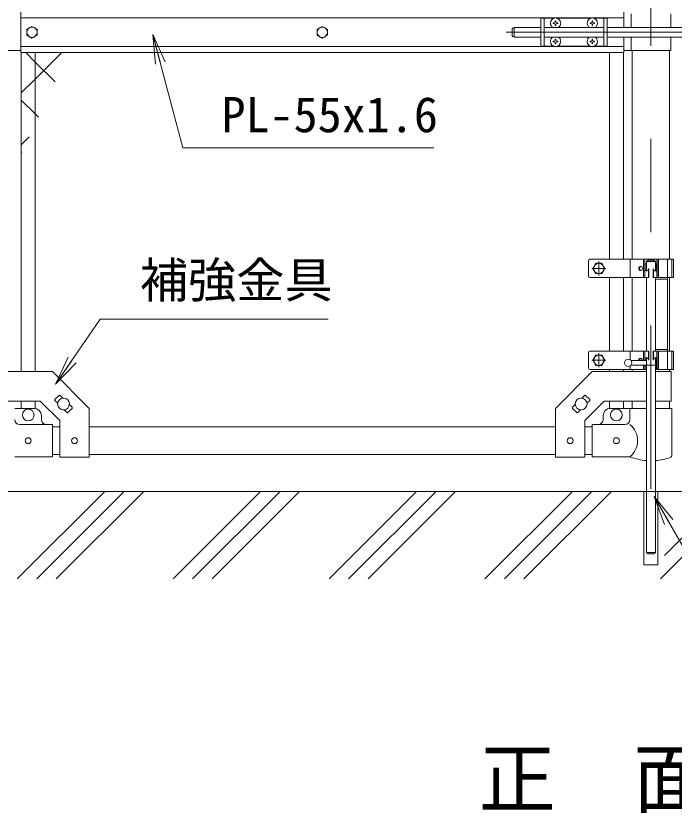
# Model space of a CAD drawing. Units: millimetres, scale not verified. Extents: x -4200 to 4200, y -2970 to 2970.
# Drawn here: x 348 to 1243, y -476 to 609 of the extents above; entities that cross this region are included whole.
import ezdxf
from ezdxf.enums import TextEntityAlignment as Align

# ---------------------------------------------------------------- set-up
doc = ezdxf.new("R2010")
doc.units = ezdxf.units.MM
doc.header["$LTSCALE"] = 20
doc.linetypes.add('USER1', pattern=[50.8, 31.75, -6.35, 6.35, -6.35])
doc.linetypes.add('USER3', pattern=[0.375, 0.25, -0.125])
doc.layers.add('0-0_D-TTL-TXT', color=7, linetype='Continuous')
for name, color, linetype, lineweight in [('0-1_D-BMK', 2, 'USER1', 13), ('0-2_D-STR1', 1, 'Continuous', 18), ('0-3_D-STR3', 3, 'Continuous', 13), ('0-5_0', 3, 'Continuous', 18), ('0-6_D-STR-TXT', 7, 'Continuous', 9), ('0-7_D-STR2', 7, 'Continuous', 9), ('0-9_D-BGD', 7, 'Continuous', 9)]:
    doc.layers.add(name, color=color, linetype=linetype, lineweight=lineweight)
doc.styles.add('ＭＳ ゴシック', font='')
doc.styles.get('ＭＳ ゴシック').set_extended_font_data('MS Gothic')

# ---------------------------------------------------------------- blocks, each defined once
blk = doc.blocks.new('_Open')
at = {"layer": '0-5_0', "color": 7, "lineweight": 9}
blk.add_line((-20, 3.33), (0, 0), dxfattribs=at)
blk.add_lwpolyline([(-20, -3.33), (0, 0), (-20, 0)], dxfattribs=at)

msp = doc.modelspace()

# ---------------------------------------------------------------- linework, layer by layer
at = {"layer": '0-1_D-BMK'}
for p, q in [((1211.91, 1203.33), (1211.91, -35.07)), ((1014.84, 586.59), (1639.29, 586.59)), ((1140.91, 274.59), (1140.91, 255.59)), ((1150.41, 265.09), (1131.41, 265.09)), ((1140.91, 149.59), (1140.91, 130.59)), ((1150.41, 140.09), (1131.41, 140.09))]:
    msp.add_line(p, q, dxfattribs=at)
at = {"layer": '0-2_D-STR1'}
for p, q in [((1186.51, 561.59), (1186.51, 277.59)), ((1237.31, 561.59), (1237.31, 277.59)), ((1186.51, 252.59), (1186.51, 152.59)), ((1237.31, 252.59), (1237.31, 152.59)), ((1186.51, 127.59), (1186.51, 124.64)), ((1237.31, 127.59), (1237.31, 124.64)), ((1186.51, 84.64), (1186.51, 74.59)), ((1237.31, 84.64), (1237.31, 74.59)), ((397.71, 49.59), (407.71, 49.59)), ((447.71, 49.59), (1081.91, 49.59)), ((1121.91, 49.59), (1131.91, 49.59)), ((397.71, 11.59), (407.71, 11.59)), ((447.71, 11.59), (1081.91, 11.59)), ((1121.91, 11.59), (1131.91, 11.59))]:
    msp.add_line(p, q, dxfattribs=at)
at = {"layer": '0-3_D-STR3'}
for p, q in [((354.81, 559.09), (354.81, 614.09)), ((1174.81, 593.09), (1174.81, 614.09)), ((1184.91, 611.59), (1184.91, 593.09)), ((1238.91, 611.59), (1238.91, 593.09)), ((1174.81, 606.09), (354.81, 606.09)), ((1062.16, 605.59), (1062.16, 567.59)), ((1079.56, 605.59), (1062.16, 605.59)), ((1066.66, 605.59), (1066.66, 567.59)), ((1079.01, 598.7), (1079.01, 599.09)), ((1080.31, 598.68), (1079.01, 598.7)), ((1081.77, 602.24), (1081.74, 600.95)), ((1081.77, 595.94), (1081.74, 597.24)), ((1082.56, 602.24), (1081.77, 602.24)), ((1082.56, 602.24), (1082.58, 600.95)), ((1082.56, 595.94), (1082.58, 597.24)), ((1084.01, 599.51), (1085.31, 599.49)), ((1129.56, 605.59), (1084.76, 605.59)), ((1085.31, 599.49), (1085.31, 599.09)), ((1130.31, 599.51), (1129.01, 599.49)), ((1129.01, 599.49), (1129.01, 599.09)), ((1131.77, 602.24), (1131.74, 600.95)), ((1131.77, 595.94), (1131.74, 597.24)), ((1132.56, 602.24), (1131.77, 602.24)), ((1132.56, 602.24), (1132.58, 600.95)), ((1132.56, 595.94), (1132.58, 597.24)), ((1134.01, 598.68), (1135.31, 598.7)), ((1152.16, 605.59), (1134.76, 605.59)), ((1135.31, 598.7), (1135.31, 599.09)), ((1147.66, 605.59), (1147.66, 567.59)), ((1152.16, 605.59), (1152.16, 567.59)), ((1022.96, 590.09), (1022.96, 583.09)), ((1037.41, 593.09), (1025.96, 593.09)), ((1025.96, 593.09), (1025.96, 580.09)), ((1037.26, 593.09), (1062.16, 593.09)), ((1066.66, 593.09), (1147.66, 593.09)), ((1082.56, 595.94), (1081.77, 595.94)), ((1132.56, 595.94), (1131.77, 595.94)), ((1152.16, 593.09), (1332.96, 593.09)), ((1037.41, 580.09), (1025.96, 580.09)), ((1037.26, 580.09), (1062.16, 580.09)), ((1066.66, 580.09), (1147.66, 580.09)), ((1081.77, 577.24), (1081.74, 575.95)), ((1082.56, 577.24), (1081.77, 577.24)), ((1082.56, 577.24), (1082.58, 575.95)), ((1131.77, 577.24), (1131.74, 575.95)), ((1132.56, 577.24), (1131.77, 577.24)), ((1132.56, 577.24), (1132.58, 575.95)), ((1152.16, 580.09), (1332.96, 580.09)), ((1174.81, 559.09), (1174.81, 580.09)), ((1184.91, 580.09), (1184.91, 561.59)), ((1238.91, 580.09), (1238.91, 561.59)), ((1174.81, 567.09), (354.81, 567.09)), ((1079.56, 567.59), (1062.16, 567.59)), ((1079.01, 573.7), (1079.01, 574.09)), ((1080.31, 573.68), (1079.01, 573.7)), ((1081.77, 570.94), (1081.74, 572.24)), ((1082.56, 570.94), (1081.77, 570.94)), ((1082.56, 570.94), (1082.58, 572.24)), ((1084.01, 574.51), (1085.31, 574.49)), ((1084.01, 573.68), (1085.31, 573.7)), ((1129.56, 567.59), (1084.76, 567.59)), ((1085.31, 574.49), (1085.31, 574.09)), ((1085.31, 573.7), (1085.31, 574.09)), ((1130.31, 574.51), (1129.01, 574.49)), ((1129.01, 574.49), (1129.01, 574.09)), ((1131.77, 570.94), (1131.74, 572.24)), ((1132.56, 570.94), (1131.77, 570.94)), ((1132.56, 570.94), (1132.58, 572.24)), ((1134.01, 574.51), (1135.31, 574.49)), ((1134.01, 573.68), (1135.31, 573.7)), ((1152.16, 567.59), (1134.76, 567.59)), ((1135.31, 574.49), (1135.31, 574.09)), ((1135.31, 573.7), (1135.31, 574.09)), ((290.71, 561.59), (354.81, 561.59)), ((1174.81, 559.09), (354.81, 559.09)), ((355.21, 559.09), (355.21, 124.64)), ((374.21, 559.09), (374.21, 124.64)), ((1155.41, 559.09), (1155.41, 277.59)), ((1174.41, 559.09), (1174.41, 277.59)), ((1238.91, 561.59), (1174.81, 561.59)), ((1126.91, 275.59), (1126.91, 254.59)), ((1242.51, 277.59), (1128.91, 277.59)), ((1183.61, 277.59), (1183.61, 252.59)), ((1201.91, 277.59), (1201.91, 252.59)), ((1203.81, 277.59), (1203.81, 252.59)), ((1205.91, 271.59), (1203.81, 271.59)), ((1205.41, 264.59), (1205.41, 271.59)), ((1205.91, 274.59), (1205.91, 271.59)), ((1217.91, 274.59), (1205.91, 274.59)), ((1205.91, 271.59), (1205.91, 262.58)), ((1215.91, 276.59), (1217.91, 274.59)), ((1217.91, 274.59), (1217.91, 271.59)), ((1220.01, 271.59), (1217.91, 271.59)), ((1217.91, 271.59), (1217.91, 262.58)), ((1218.41, 271.59), (1218.41, 264.59)), ((1220.01, 277.59), (1220.01, 252.59)), ((1221.91, 277.59), (1221.91, 252.59)), ((1222.15, 277.59), (1222.15, 252.59)), ((1234.61, 277.59), (1234.61, 127.59)), ((1240.21, 277.59), (1240.21, 252.59)), ((1242.51, 277.59), (1242.51, 252.59)), ((1208.41, 264.59), (1208.41, 252.59)), ((1208.41, 264.59), (1209.1, 264.59)), ((1209.1, 264.59), (1209.1, 252.59)), ((1214.72, 264.59), (1214.72, 252.59)), ((1215.41, 264.59), (1214.72, 264.59)), ((1215.41, 264.59), (1215.41, 252.59)), ((1209.1, 252.59), (1128.91, 252.59)), ((1155.41, 252.59), (1155.41, 152.59)), ((1174.41, 252.59), (1174.41, 152.59)), ((1205.91, 252.59), (1205.91, 152.59)), ((1242.51, 252.59), (1214.72, 252.59)), ((1217.91, 252.59), (1217.91, 152.59)), ((1234.61, 250.29), (1217.91, 250.29)), ((1209.1, 152.59), (1128.91, 152.59)), ((1183.61, 152.59), (1183.61, 140.8)), ((1201.91, 139.59), (1201.91, 152.59)), ((1203.81, 139.59), (1203.81, 152.59)), ((1208.41, 140.59), (1208.41, 152.59)), ((1209.1, 140.59), (1209.1, 152.59)), ((1242.51, 152.59), (1214.72, 152.59)), ((1214.72, 140.59), (1214.72, 152.59)), ((1215.41, 140.59), (1215.41, 152.59)), ((1234.61, 154.89), (1217.91, 154.89)), ((1220.01, 127.59), (1220.01, 152.59)), ((1221.91, 127.59), (1221.91, 152.59)), ((1222.15, 152.59), (1222.15, 127.59)), ((1240.21, 152.59), (1240.21, 127.59)), ((1242.51, 152.59), (1242.51, 127.59)), ((1126.91, 150.59), (1126.91, 129.59)), ((1205.91, 142.61), (1205.91, 133.59)), ((1205.91, 142.61), (1205.91, -121.41)), ((1217.91, 142.61), (1217.91, 133.59)), ((1183.61, 132.39), (1183.61, 127.59)), ((1205.91, 139.59), (1184.91, 139.59)), ((1205.91, 133.59), (1184.91, 133.59)), ((1201.91, 127.59), (1201.91, 133.59)), ((1205.91, 133.59), (1203.81, 133.59)), ((1203.81, 127.59), (1203.81, 133.59)), ((1203.81, 133.59), (1218.41, 133.59)), ((1205.41, 140.59), (1205.41, 139.59)), ((1205.41, 133.59), (1205.41, 127.59)), ((1208.41, 140.59), (1209.1, 140.59)), ((1215.41, 140.59), (1214.72, 140.59)), ((1218.41, 127.59), (1218.41, 140.59)), ((1205.91, 127.59), (1128.91, 127.59)), ((1155.41, 127.59), (1155.41, 124.64)), ((1174.41, 127.59), (1174.41, 124.64)), ((1242.51, 127.59), (1217.91, 127.59)), ((1239.61, 124.64), (1217.91, 124.64)), ((1239.61, 84.64), (1239.61, 124.64)), ((401.04, 86.65), (406.7, 92.31)), ((408.12, 92.31), (411.83, 88.6)), ((1121.51, 92.31), (1117.79, 88.6)), ((1128.58, 86.65), (1122.92, 92.31)), ((290.01, 84.64), (381.14, 84.64)), ((355.21, 84.64), (355.21, 74.59)), ((374.21, 84.64), (374.21, 74.59)), ((381.14, 84.64), (407.71, 58.08)), ((401.04, 85.24), (404.76, 81.52)), ((420.66, 79.76), (424.38, 76.05)), ((1108.96, 79.76), (1105.24, 76.05)), ((1148.48, 84.64), (1121.91, 58.08)), ((1128.58, 85.24), (1124.86, 81.52)), ((1205.91, 84.64), (1148.48, 84.64)), ((1155.41, 84.64), (1155.41, 74.59)), ((1174.41, 84.64), (1174.41, 74.59)), ((1239.61, 84.64), (1217.91, 84.64)), ((346.26, 74.59), (372.71, 74.59)), ((413.59, 72.69), (417.31, 68.98)), ((418.72, 68.98), (424.38, 74.63)), ((447.71, 8.39), (447.71, 74.64)), ((1081.91, 8.39), (1081.91, 74.64)), ((1110.9, 68.98), (1105.24, 74.63)), ((1116.03, 72.69), (1112.32, 68.98)), ((1183.36, 74.59), (1183.36, 59.59)), ((1240.46, 74.59), (1217.91, 74.59)), ((1240.46, 74.59), (1240.46, 10.9)), ((382.71, 59.59), (382.71, 64.59)), ((407.71, 8.39), (407.71, 58.08)), ((1121.91, 8.39), (1121.91, 58.08)), ((1146.91, 59.59), (1146.91, 64.59)), ((397.71, 52.59), (353.26, 52.59)), ((397.71, 8.59), (397.71, 52.59)), ((1131.91, 52.59), (1176.36, 52.59)), ((1131.91, 8.59), (1131.91, 52.59)), ((397.71, 8.59), (346.26, 8.59)), ((407.71, 8.39), (447.71, 8.39)), ((1121.91, 8.39), (1081.91, 8.39)), ((1131.91, 8.59), (1183.36, 8.59)), ((1202.36, -38.41), (1202.36, -138.41)), ((1205.91, -121.41), (1207.91, -123.41)), ((1215.91, -123.41), (1207.91, -123.41)), ((1217.91, -121.41), (1215.91, -123.41))]:
    msp.add_line(p, q, dxfattribs=at)
at = {"layer": '0-3_D-STR3', "linetype": 'USER3'}
msp.add_line((1222.15, 252.59), (1236.15, 252.59), dxfattribs=at)
at = {"layer": '0-3_D-STR3'}
for points in [[(1080.31, 599.51), (1079.01, 599.49), (1079.01, 599.09)], [(1084.01, 598.68), (1085.31, 598.7), (1085.31, 599.09)], [(1130.31, 598.68), (1129.01, 598.7), (1129.01, 599.09)], [(1134.01, 599.51), (1135.31, 599.49), (1135.31, 599.09)], [(1080.31, 574.51), (1079.01, 574.49), (1079.01, 574.09)], [(1130.31, 573.68), (1129.01, 573.7), (1129.01, 574.09)], [(1215.91, 276.59), (1207.91, 276.59), (1205.91, 274.59)], [(1217.91, 142.61), (1217.91, -121.41), (1205.91, -121.41)], [(290.01, 124.64), (397.71, 124.64), (447.71, 74.64)], [(1205.91, 124.64), (1131.91, 124.64), (1081.91, 74.64)], [(1205.91, 74.59), (1183.36, 74.59), (1156.91, 74.59)], [(1221.46, -38.41), (1221.46, -138.41), (1202.36, -138.41)]]:
    msp.add_lwpolyline(points, dxfattribs=at)
for points in [[(369.81, 594.69), (376.83, 590.64), (376.83, 582.54), (369.81, 578.49), (362.8, 582.54), (362.8, 590.64)], [(764.81, 594.69), (771.83, 590.64), (771.83, 582.54), (764.81, 578.49), (757.8, 582.54), (757.8, 590.64)], [(1144.96, 272.11), (1149.01, 265.09), (1144.96, 258.08), (1136.86, 258.08), (1132.81, 265.09), (1136.86, 272.11)], [(1144.96, 147.11), (1149.01, 140.09), (1144.96, 133.08), (1136.86, 133.08), (1132.81, 140.09), (1136.86, 147.11)]]:
    msp.add_lwpolyline(points, close=True, dxfattribs=at)
for centre, radius in [((369.81, 586.59), 7.03), ((764.81, 586.59), 7.03), ((1140.91, 265.09), 7.03), ((1140.91, 140.09), 7.03), ((1180.91, 136.59), 5), ((412.71, 80.64), 8), ((1116.91, 80.64), 8), ((364.71, 65.59), 8), ((1164.91, 65.59), 8), ((364.71, 30.59), 4), ((427.71, 30.64), 4), ((1101.91, 30.64), 4), ((1164.91, 30.59), 4)]:
    msp.add_circle(centre, radius, dxfattribs=at)
for centre, radius, start, end in [((1082.16, 599.09), 7, 0, 180), ((1082.16, 599.09), 7, 180, 238.99728), ((1080.26, 601), 1.49, 270, 0), ((1080.26, 597.19), 1.49, 0, 90), ((1084.07, 601), 1.49, 180, 270), ((1084.07, 597.19), 1.49, 90, 180), ((1082.16, 599.09), 7, 301.00272, 0), ((1132.16, 599.09), 7, 0, 180), ((1132.16, 599.09), 7, 180, 238.99728), ((1130.26, 601), 1.49, 270, 0), ((1130.26, 597.19), 1.49, 0, 90), ((1134.07, 601), 1.49, 180, 270), ((1134.07, 597.19), 1.49, 90, 180), ((1132.16, 599.09), 7, 301.00272, 0), ((1025.96, 590.09), 3, 90, 180), ((1025.96, 583.09), 3, 180, 270), ((1082.16, 574.09), 7, 121.00272, 180), ((1080.26, 576), 1.49, 270, 0), ((1084.07, 576), 1.49, 180, 270), ((1082.16, 574.09), 7, 0, 58.99728), ((1132.16, 574.09), 7, 121.00272, 180), ((1130.26, 576), 1.49, 270, 0), ((1134.07, 576), 1.49, 180, 270), ((1132.16, 574.09), 7, 0, 58.99728), ((1082.16, 574.09), 7, 180, 0), ((1080.26, 572.19), 1.49, 0, 90), ((1084.07, 572.19), 1.49, 90, 180), ((1132.16, 574.09), 7, 180, 0), ((1130.26, 572.19), 1.49, 0, 90), ((1134.07, 572.19), 1.49, 90, 180), ((1128.91, 275.59), 2, 90, 180), ((1128.91, 254.59), 2, 180, 270), ((1128.91, 150.59), 2, 90, 180), ((1128.91, 129.59), 2, 180, 270), ((407.41, 91.6), 1, 45, 135), ((1122.21, 91.6), 1, 45, 135), ((401.75, 85.95), 1, 135, 225), ((423.67, 75.34), 1, 315, 45), ((1105.95, 75.34), 1, 135, 225), ((1127.87, 85.95), 1, 315, 45), ((372.71, 64.59), 10, 0, 90), ((418.01, 69.68), 1, 225, 315), ((1111.61, 69.68), 1, 225, 315), ((1156.91, 64.59), 10, 90, 180), ((353.26, 59.59), 7, 180, 270), ((389.71, 59.59), 7, 180, 270), ((1139.91, 59.59), 7, 270, 0), ((1176.36, 59.59), 7, 270, 0), ((1165.17, 30.59), 28.55, 309.59418, 50.40582), ((1237.16, 10.9), 3.3, 289.22051, 0), ((1211.91, 83.33), 80, 249.0916, 265.69878), ((1211.91, 83.33), 80, 274.30122, 289.22051)]:
    msp.add_arc(centre, radius, start, end, dxfattribs=at)
msp.add_ellipse((1197.76, 265.09), major_axis=(0, 3), ratio=0.839449, dxfattribs=at)
for centre, major_axis, ratio, start_param, end_param in [((1198.92, 265.09), (0, -3), 0.839449, 3.3733968, 6.0513812), ((1206.11, 264.63), (0, -3), 0.766727, 4.7027468, 7.8414058), ((1207.26, 264.63), (0, -3), 0.615242, 4.7027468, 6.0032469), ((1217.71, 264.63), (0, -3), 0.766727, 4.7249648, 7.8636238), ((1216.57, 264.63), (0, -3), 0.615242, 0.2799384, 1.5804385), ((1197.76, 140.09), (0, -3), 0.839449, 1.4033482, 4.8798371), ((1198.92, 140.09), (0, -3), 0.839449, 3.3733968, 4.8798371), ((1206.11, 140.56), (0, 3), 0.766727, 4.7249648, 7.8636238), ((1207.26, 140.56), (0, 3), 0.615242, 0.2799384, 1.5804385), ((1217.71, 140.56), (0, 3), 0.766727, 4.7027468, 7.8414058), ((1216.57, 140.56), (0, 3), 0.615242, 4.7027468, 6.0032469)]:
    msp.add_ellipse(centre, major_axis=major_axis, ratio=ratio, start_param=start_param, end_param=end_param, dxfattribs=at)
at = {"layer": '0-6_D-STR-TXT'}
for points in [[(916.45, 429.33), (575.17, 429.33), (534.66, 581.48)], [(772.62, 196.18), (462.56, 196.18), (402.85, 109.04)], [(1579.74, -252.08), (1335.41, -252.08), (1217.1, -47.15)]]:
    msp.add_lwpolyline(points, dxfattribs=at)
at = {"layer": '0-7_D-STR2'}
for p, q in [((355.21, 433.24), (366.19, 444.23)), ((356.16, 422.72), (355.21, 423.67))]:
    msp.add_line(p, q, dxfattribs=at)
for points in [[(355.21, 503.95), (374.21, 522.95), (410.35, 559.09)], [(401.14, 519.16), (374.21, 546.09), (361.21, 559.09)], [(378.65, 470.94), (374.21, 475.38), (355.21, 494.38)]]:
    msp.add_lwpolyline(points, dxfattribs=at)
at = {"layer": '0-9_D-BGD'}
for p, q in [((2592.31, -38.41), (-107.69, -38.41)), ((349.72, -157.47), (468.78, -38.41)), ((376.23, -157.47), (495.3, -38.41)), ((402.75, -157.47), (521.81, -38.41)), ((561.85, -157.47), (680.91, -38.41)), ((588.37, -157.47), (707.43, -38.41)), ((614.88, -157.47), (733.94, -38.41)), ((773.98, -157.47), (893.04, -38.41)), ((800.5, -157.47), (919.56, -38.41)), ((827.01, -157.47), (946.08, -38.41)), ((986.11, -157.47), (1105.18, -38.41)), ((1012.63, -157.47), (1131.69, -38.41)), ((1039.15, -157.47), (1158.21, -38.41)), ((1224.76, -157.47), (1343.82, -38.41)), ((1230.18, -125.53), (1317.31, -38.41))]:
    msp.add_line(p, q, dxfattribs=at)

# ---------------------------------------------------------------- block references
at = {"layer": '0-6_D-STR-TXT', "xscale": 2, "yscale": 2}
for p, rotation in [((534.14, 583.42), 104.91069), ((401.72, 107.39), 235.58239), ((1216.1, -45.42), 120)]:
    msp.add_blockref('_Open', p, dxfattribs=dict(at, rotation=rotation))

# ---------------------------------------------------------------- texts
at = {"layer": '0-0_D-TTL-TXT', "style": 'ＭＳ ゴシック'}
msp.add_text('正\u3000面\u3000図', height=76.98, dxfattribs=at).set_placement((977.57, -491), align=Align.BOTTOM_LEFT)
at = {"layer": '0-6_D-STR-TXT', "style": 'ＭＳ ゴシック'}
for s, p in [('PL-55x1.6', (627.62, 436.08)), ('補強金具', (516.53, 210.8))]:
    msp.add_text(s, height=48.09, dxfattribs=at).set_placement(p, align=Align.BOTTOM_LEFT)

doc.saveas('drawing.dxf')
